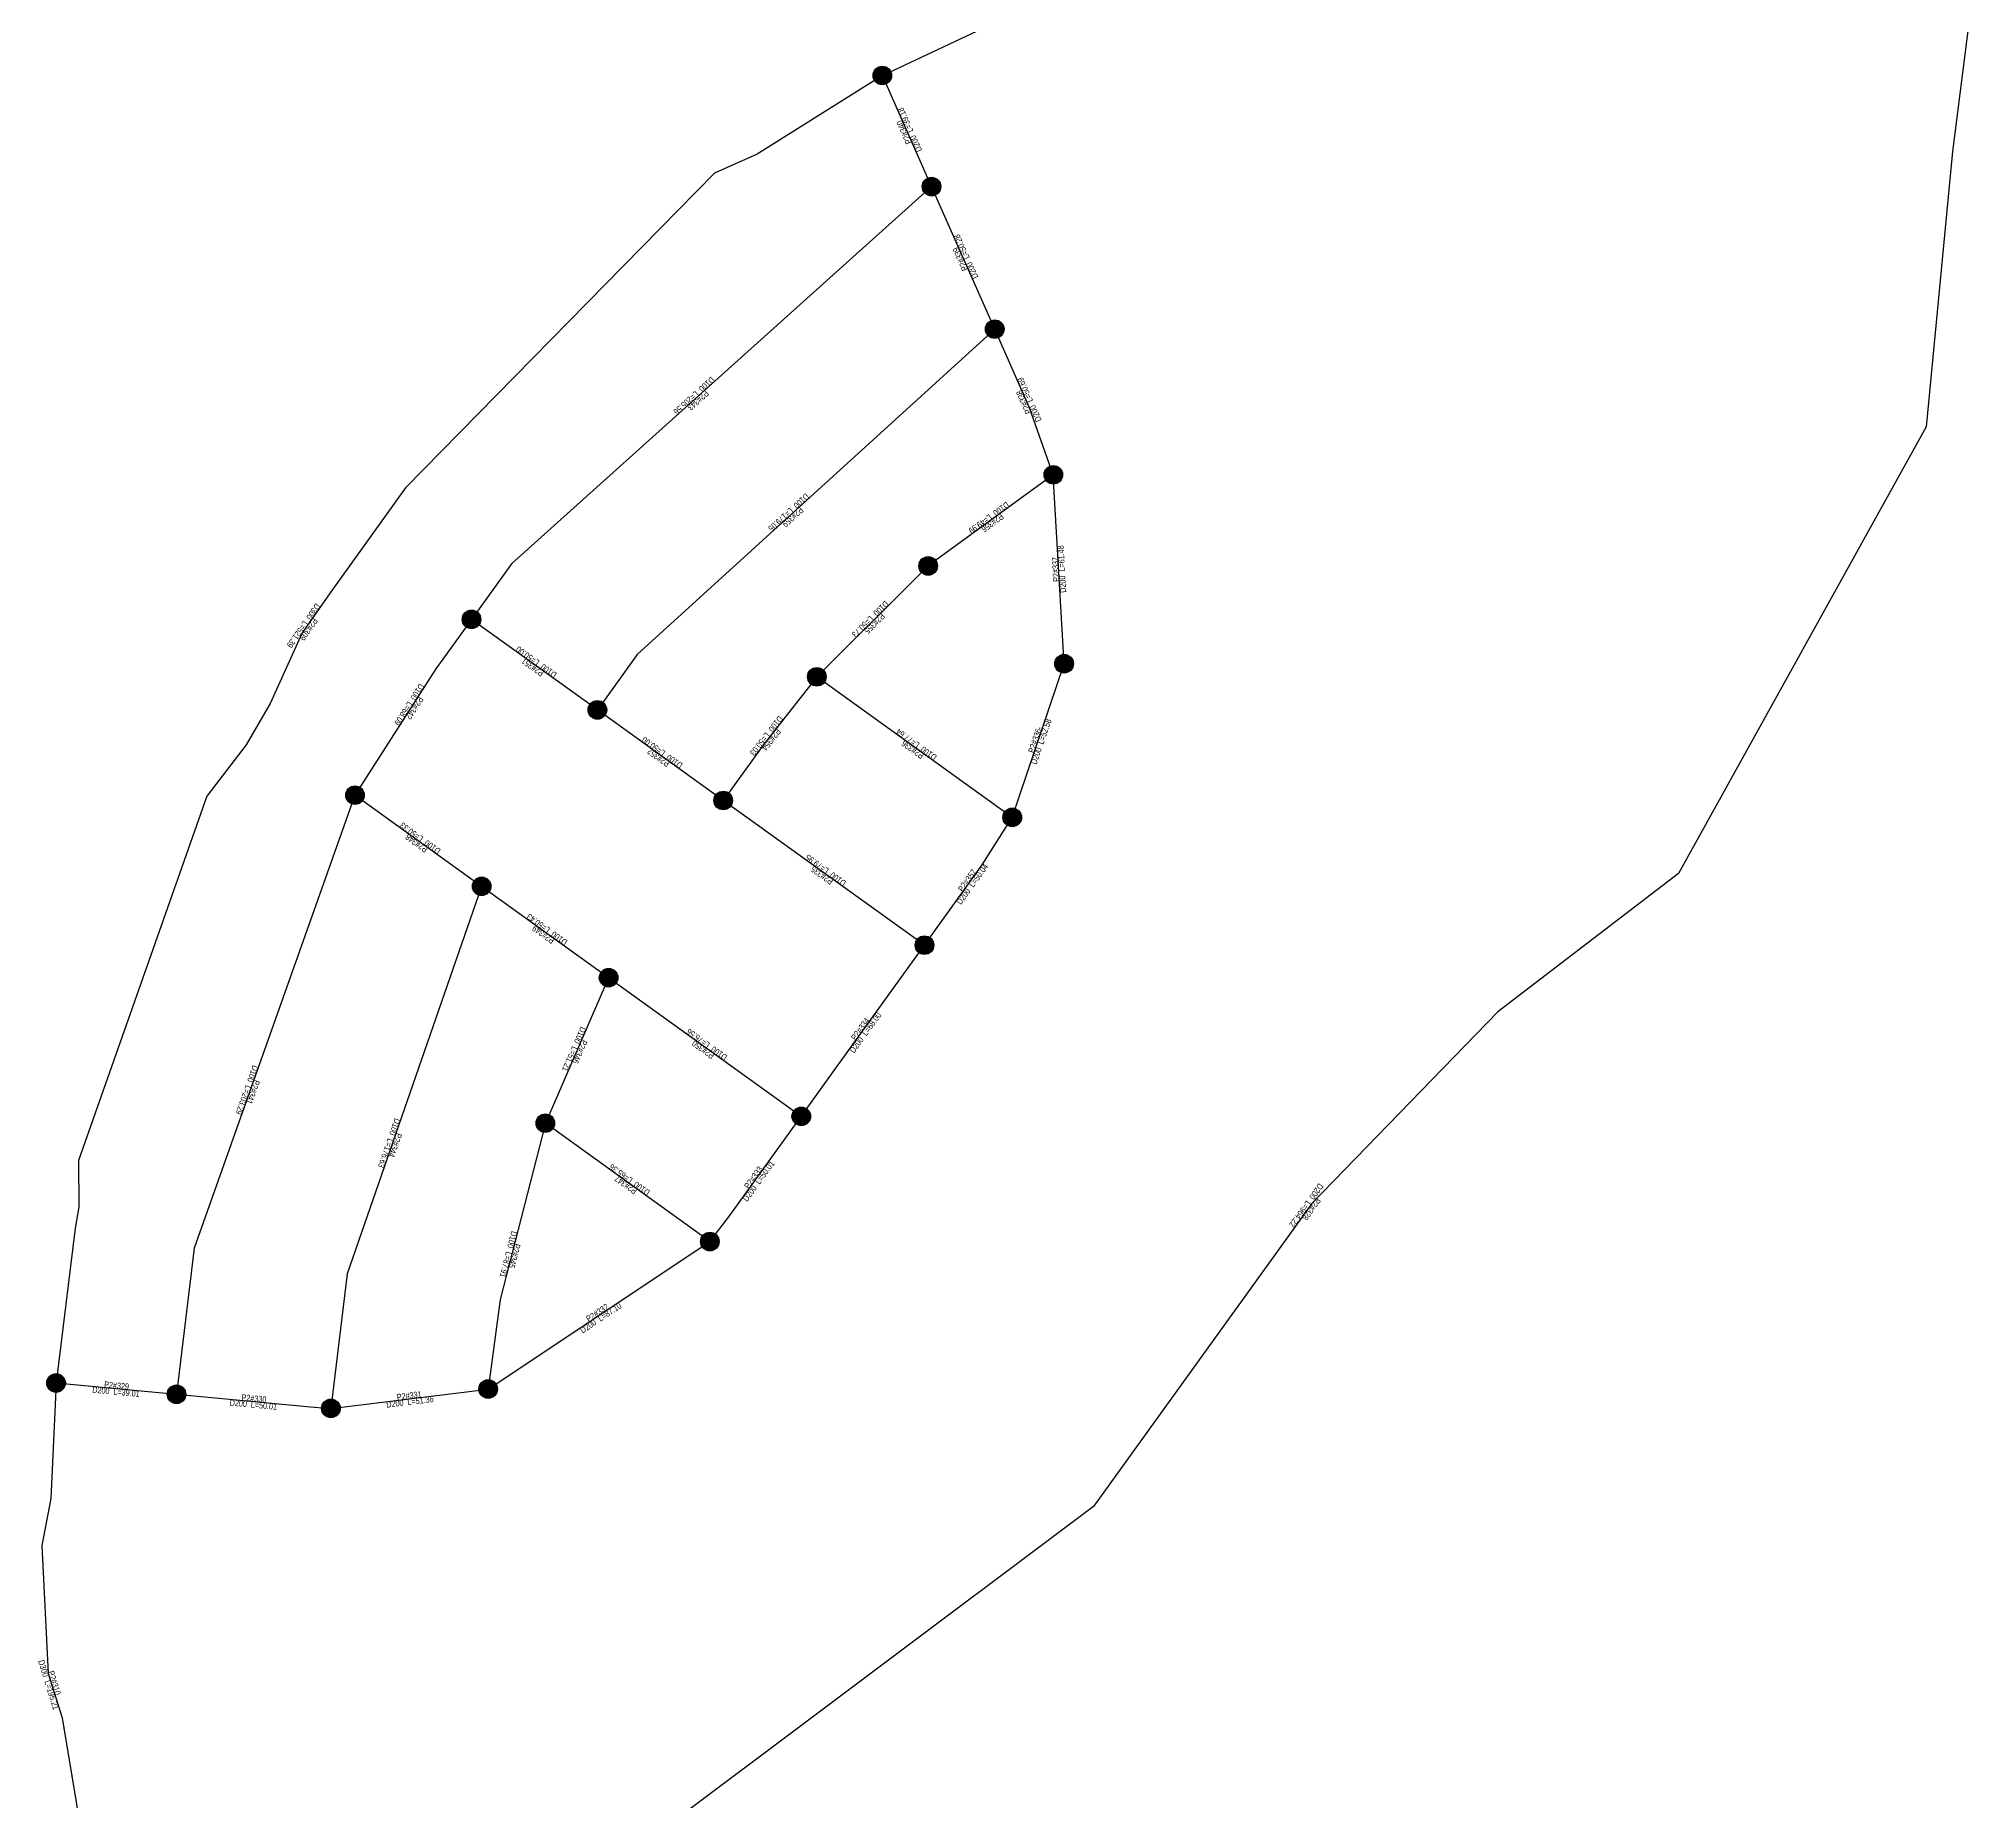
# Model space of a CAD drawing. Header units: metres. Extents: x 145472 to 149777, y 297313 to 301407.
# Drawn here: x 145701 to 146326, y 300405 to 300973 of the extents above; entities that cross this region are included whole.
import ezdxf
from ezdxf.enums import TextEntityAlignment as Align

# ---------------------------------------------------------------- set-up
doc = ezdxf.new("R2010")
doc.units = ezdxf.units.M
for name, color, linetype in [('EPANET2-JUNCTION', 7, 'Continuous'), ('EPANET2-PIPE', 3, 'Continuous'), ('EPANET2-PIPE_no', 7, 'Continuous')]:
    doc.layers.add(name, color=color, linetype=linetype)

# ---------------------------------------------------------------- blocks, each defined once
blk = doc.blocks.new('PIPE_BLOCK')
at = {"width": 0.8}
for tag, p in [('INFO', (0, -1)), ('ID', (0, 1))]:
    blk.add_attdef(tag, text='', height=2, dxfattribs=at).set_placement(p, align=Align.MIDDLE_CENTER)
blk = doc.blocks.new('JUNCTION_BLOCK')
h = blk.add_hatch(color=255)
edge = h.paths.add_edge_path()
edge.add_arc((0, 0), 3, 0, 360)
at = {"color": 5}
blk.add_circle((0, 0), 3, dxfattribs=at)
at = {"color": 5, "width": 0.7}
blk.add_attdef('ID', text='', height=3, dxfattribs=at).set_placement((0, 0), align=Align.MIDDLE_CENTER)

msp = doc.modelspace()

# ---------------------------------------------------------------- linework, layer by layer
at = {"layer": 'EPANET2-PIPE'}
for points in [[(145973.21, 300961.11), (146029.02, 300987.51), (146041.71, 300995.5), (146070.13, 301003.1), (146259.74, 301017.59), (146273.84, 301012.51), (146303.29, 301006.76), (146326.31, 300999.31)], [(146326.31, 300999.31), (146318.29, 300936.57), (146309.87, 300847.85), (146229.94, 300703.69), (146171.69, 300659.14), (146111.67, 300597.34), (146041.28, 300499.53), (145890.62, 300386.53), (145854.94, 300376.24), (145724.42, 300346.79)], [(145973.21, 300961.11), (145932.79, 300935.79), (145919.1, 300929.59), (145819.48, 300828.1), (145795.14, 300794.27), (145786.13, 300781.32), (145775.82, 300758.58), (145768.04, 300745.21), (145755.36, 300728.67), (145713.96, 300611.13), (145714.04, 300596.11), (145712.86, 300589.37), (145712.86, 300589.34), (145706.74, 300539.42)], [(145989.08, 300925.29), (145973.21, 300961.11)], [(145989.08, 300925.29), (145853.58, 300803.57), (145840.73, 300785.71)], [(146009.45, 300879.32), (145989.08, 300925.29)], [(146009.45, 300879.32), (145894.16, 300774.37), (145881.31, 300756.51)], [(146028.35, 300832.34), (146020.71, 300853.92), (146009.45, 300879.32)], [(146028.35, 300832.34), (145987.98, 300802.95)], [(146031.83, 300771.39), (146028.35, 300832.34)], [(145987.98, 300802.95), (145952.08, 300767.19)], [(145840.73, 300785.71), (145829.23, 300769.74), (145803.14, 300728.99)], [(145881.31, 300756.51), (145840.73, 300785.71)], [(146015.1, 300721.84), (146031.83, 300771.39)], [(145952.08, 300767.19), (145934.74, 300745.16), (145921.89, 300727.3)], [(146015.1, 300721.84), (145952.08, 300767.19)], [(145921.89, 300727.3), (145881.31, 300756.51)], [(145803.14, 300728.99), (145751.32, 300582.91), (145751.32, 300582.88), (145745.57, 300535.77)], [(145843.99, 300699.59), (145803.14, 300728.99)], [(145986.79, 300680.61), (145921.89, 300727.3)], [(145986.79, 300680.61), (146005.43, 300706.52), (146015.1, 300721.84)], [(145843.99, 300699.59), (145800.63, 300574.62), (145800.63, 300574.6), (145795.37, 300531.22)], [(145884.93, 300670.13), (145843.99, 300699.59)], [(145947.07, 300625.41), (145956.86, 300639.01), (145956.86, 300639.01), (145986.79, 300680.61)], [(145884.93, 300670.13), (145864.53, 300623.2)], [(145947.07, 300625.41), (145884.93, 300670.13)], [(145917.59, 300585.03), (145923.75, 300593.01), (145947.07, 300625.41)], [(145864.53, 300623.2), (145849.94, 300566.34), (145849.94, 300566.32), (145846.1, 300537.46)], [(145917.59, 300585.03), (145864.53, 300623.2)], [(145846.1, 300537.46), (145917.59, 300585.03)], [(145706.74, 300539.42), (145705.08, 300502.18), (145702.11, 300486.98), (145704.24, 300445.74), (145708.71, 300431.42), (145717.91, 300375.74), (145724.42, 300346.79)], [(145706.74, 300539.42), (145745.57, 300535.77)], [(145795.37, 300531.22), (145846.1, 300537.46)], [(145745.57, 300535.77), (145788.84, 300531.69), (145795.37, 300531.22)]]:
    msp.add_lwpolyline(points, dxfattribs=at)

# ---------------------------------------------------------------- block references
at = {"layer": 'EPANET2-JUNCTION'}
ref = msp.add_blockref('JUNCTION_BLOCK', (145973.21, 300961.11), dxfattribs=at)
ref.add_attrib('ID', 'B307', dxfattribs={"layer": '0', "color": 5, "height": 3, "width": 0.55}).set_placement((145973.21, 300961.11), align=Align.MIDDLE_CENTER)
ref = msp.add_blockref('JUNCTION_BLOCK', (145989.08, 300925.29), dxfattribs=at)
ref.add_attrib('ID', 'B329', dxfattribs={"layer": '0', "color": 5, "height": 3, "width": 0.55}).set_placement((145989.08, 300925.29), align=Align.MIDDLE_CENTER)
ref = msp.add_blockref('JUNCTION_BLOCK', (146009.45, 300879.32), dxfattribs=at)
ref.add_attrib('ID', 'B328', dxfattribs={"layer": '0', "color": 5, "height": 3, "width": 0.55}).set_placement((146009.45, 300879.32), align=Align.MIDDLE_CENTER)
ref = msp.add_blockref('JUNCTION_BLOCK', (146028.35, 300832.34), dxfattribs=at)
ref.add_attrib('ID', 'B327', dxfattribs={"layer": '0', "color": 5, "height": 3, "width": 0.55}).set_placement((146028.35, 300832.34), align=Align.MIDDLE_CENTER)
ref = msp.add_blockref('JUNCTION_BLOCK', (145987.98, 300802.95), dxfattribs=at)
ref.add_attrib('ID', 'B338', dxfattribs={"layer": '0', "color": 5, "height": 3, "width": 0.55}).set_placement((145987.98, 300802.95), align=Align.MIDDLE_CENTER)
ref = msp.add_blockref('JUNCTION_BLOCK', (145840.73, 300785.71), dxfattribs=at)
ref.add_attrib('ID', 'B336', dxfattribs={"layer": '0', "color": 5, "height": 3, "width": 0.55}).set_placement((145840.73, 300785.71), align=Align.MIDDLE_CENTER)
ref = msp.add_blockref('JUNCTION_BLOCK', (146031.83, 300771.39), dxfattribs=at)
ref.add_attrib('ID', 'B326', dxfattribs={"layer": '0', "color": 5, "height": 3, "width": 0.55}).set_placement((146031.83, 300771.39), align=Align.MIDDLE_CENTER)
ref = msp.add_blockref('JUNCTION_BLOCK', (145952.08, 300767.19), dxfattribs=at)
ref.add_attrib('ID', 'B337', dxfattribs={"layer": '0', "color": 5, "height": 3, "width": 0.55}).set_placement((145952.08, 300767.19), align=Align.MIDDLE_CENTER)
ref = msp.add_blockref('JUNCTION_BLOCK', (145881.31, 300756.51), dxfattribs=at)
ref.add_attrib('ID', 'B335', dxfattribs={"layer": '0', "color": 5, "height": 3, "width": 0.55}).set_placement((145881.31, 300756.51), align=Align.MIDDLE_CENTER)
ref = msp.add_blockref('JUNCTION_BLOCK', (145803.14, 300728.99), dxfattribs=at)
ref.add_attrib('ID', 'B333', dxfattribs={"layer": '0', "color": 5, "height": 3, "width": 0.55}).set_placement((145803.14, 300728.99), align=Align.MIDDLE_CENTER)
ref = msp.add_blockref('JUNCTION_BLOCK', (145921.89, 300727.3), dxfattribs=at)
ref.add_attrib('ID', 'B334', dxfattribs={"layer": '0', "color": 5, "height": 3, "width": 0.55}).set_placement((145921.89, 300727.3), align=Align.MIDDLE_CENTER)
ref = msp.add_blockref('JUNCTION_BLOCK', (146015.1, 300721.84), dxfattribs=at)
ref.add_attrib('ID', 'B325', dxfattribs={"layer": '0', "color": 5, "height": 3, "width": 0.55}).set_placement((146015.1, 300721.84), align=Align.MIDDLE_CENTER)
ref = msp.add_blockref('JUNCTION_BLOCK', (145843.99, 300699.59), dxfattribs=at)
ref.add_attrib('ID', 'B332', dxfattribs={"layer": '0', "color": 5, "height": 3, "width": 0.55}).set_placement((145843.99, 300699.59), align=Align.MIDDLE_CENTER)
ref = msp.add_blockref('JUNCTION_BLOCK', (145986.79, 300680.61), dxfattribs=at)
ref.add_attrib('ID', 'B324', dxfattribs={"layer": '0', "color": 5, "height": 3, "width": 0.55}).set_placement((145986.79, 300680.61), align=Align.MIDDLE_CENTER)
ref = msp.add_blockref('JUNCTION_BLOCK', (145884.93, 300670.13), dxfattribs=at)
ref.add_attrib('ID', 'B331', dxfattribs={"layer": '0', "color": 5, "height": 3, "width": 0.55}).set_placement((145884.93, 300670.13), align=Align.MIDDLE_CENTER)
ref = msp.add_blockref('JUNCTION_BLOCK', (145864.53, 300623.2), dxfattribs=at)
ref.add_attrib('ID', 'B330', dxfattribs={"layer": '0', "color": 5, "height": 3, "width": 0.55}).set_placement((145864.53, 300623.2), align=Align.MIDDLE_CENTER)
ref = msp.add_blockref('JUNCTION_BLOCK', (145947.07, 300625.41), dxfattribs=at)
ref.add_attrib('ID', 'B323', dxfattribs={"layer": '0', "color": 5, "height": 3, "width": 0.55}).set_placement((145947.07, 300625.41), align=Align.MIDDLE_CENTER)
ref = msp.add_blockref('JUNCTION_BLOCK', (145917.59, 300585.03), dxfattribs=at)
ref.add_attrib('ID', 'B322', dxfattribs={"layer": '0', "color": 5, "height": 3, "width": 0.55}).set_placement((145917.59, 300585.03), align=Align.MIDDLE_CENTER)
ref = msp.add_blockref('JUNCTION_BLOCK', (145706.74, 300539.42), dxfattribs=at)
ref.add_attrib('ID', 'B308', dxfattribs={"layer": '0', "color": 5, "height": 3, "width": 0.55}).set_placement((145706.74, 300539.42), align=Align.MIDDLE_CENTER)
ref = msp.add_blockref('JUNCTION_BLOCK', (145745.57, 300535.77), dxfattribs=at)
ref.add_attrib('ID', 'B319', dxfattribs={"layer": '0', "color": 5, "height": 3, "width": 0.55}).set_placement((145745.57, 300535.77), align=Align.MIDDLE_CENTER)
ref = msp.add_blockref('JUNCTION_BLOCK', (145846.1, 300537.46), dxfattribs=at)
ref.add_attrib('ID', 'B321', dxfattribs={"layer": '0', "color": 5, "height": 3, "width": 0.55}).set_placement((145846.1, 300537.46), align=Align.MIDDLE_CENTER)
ref = msp.add_blockref('JUNCTION_BLOCK', (145795.37, 300531.22), dxfattribs=at)
ref.add_attrib('ID', 'B320', dxfattribs={"layer": '0', "color": 5, "height": 3, "width": 0.55}).set_placement((145795.37, 300531.22), align=Align.MIDDLE_CENTER)
at = {"layer": 'EPANET2-PIPE_no'}
for p, rotation, values in [((145981.14, 300943.2), 113.90209942045999, {'ID': 'P2#340', 'INFO': 'D200  L=39.18'}), ((145999.27, 300902.3), 113.90209942037092, {'ID': 'P2#339', 'INFO': 'D200  L=50.28'}), ((145913.15, 300857.08), 221.9318193109264, {'ID': 'P2#343', 'INFO': 'D100  L=205.56'}), ((146019.72, 300856.16), 113.90209942026269, {'ID': 'P2#338', 'INFO': 'D200  L=50.69'}), ((145943.67, 300819.44), 222.3118263654306, {'ID': 'P2#359', 'INFO': 'D100  L=179.05'}), ((146008.16, 300817.65), 216.05397121619848, {'ID': 'P2#356', 'INFO': 'D100  L=49.99'}), ((146030.09, 300801.87), 93.27062453717299, {'ID': 'P2#337', 'INFO': 'D200  L=61.48'}), ((145787.36, 300783.08), 235.1868093233855, {'ID': 'P2#309', 'INFO': 'D300  L=521.39'}), ((145970.03, 300785.07), 224.8909243687663, {'ID': 'P2#355', 'INFO': 'D100  L=50.73'}), ((145861.02, 300771.11), 144.26146911417626, {'ID': 'P2#351', 'INFO': 'D100  L=50.00'}), ((145821.49, 300757.65), 237.36808171122118, {'ID': 'P2#342', 'INFO': 'D100  L=68.09'}), ((145936.61, 300747.53), 231.80166085109482, {'ID': 'P2#354', 'INFO': 'D100  L=50.03'}), ((145983.59, 300744.51), 144.26146911432227, {'ID': 'P2#336', 'INFO': 'D100  L=77.64'}), ((146023.47, 300746.61), 71.33982985906167, {'ID': 'P2#336-', 'INFO': 'D200  L=52.58'}), ((145901.6, 300741.91), 144.26146911447074, {'ID': 'P2#352', 'INFO': 'D100  L=50.00'}), ((145823.56, 300714.29), 144.2614691143138, {'ID': 'P2#348', 'INFO': 'D100  L=50.33'}), ((145954.34, 300703.96), 144.26146911417703, {'ID': 'P2#335', 'INFO': 'D100  L=79.95'}), ((146001.4, 300700.91), 54.26146911368597, {'ID': 'P2#357', 'INFO': 'D200  L=50.04'}), ((145864.46, 300684.86), 144.26146911430973, {'ID': 'P2#349', 'INFO': 'D100  L=50.43'}), ((145966.93, 300653.01), 54.26146911374065, {'ID': 'P2#334', 'INFO': 'D200  L=68.00'}), ((145874.73, 300646.67), 246.51236182536655, {'ID': 'P2#346', 'INFO': 'D100  L=51.21'}), ((145916, 300647.77), 144.2614691142887, {'ID': 'P2#350', 'INFO': 'D100  L=76.56'}), ((145769.29, 300633.57), 250.47013965886995, {'ID': 'P2#341', 'INFO': 'D100  L=203.29'}), ((145815.15, 300616.45), 250.8637437064899, {'ID': 'P2#344', 'INFO': 'D100  L=176.63'}), ((145891.06, 300604.12), 144.26146911431277, {'ID': 'P2#347', 'INFO': 'D100  L=65.36'}), ((145932.47, 300605.12), 54.261469114296354, {'ID': 'P2#333', 'INFO': 'D200  L=50.01'}), ((146110.77, 300596.09), 234.26146911432357, {'ID': 'P2#328', 'INFO': 'D200  L=964.22'}), ((145853.62, 300580.66), 255.60601284239087, {'ID': 'P2#345', 'INFO': 'D100  L=87.91'}), ((145881.84, 300561.25), 33.635796449286595, {'ID': 'P2#332', 'INFO': 'D200  L=87.10'}), ((145726.16, 300537.6), 354.6208388076342, {'ID': 'P2#329', 'INFO': 'D200  L=39.01'}), ((145820.73, 300534.34), 7.013744708327001, {'ID': 'P2#331', 'INFO': 'D200  L=51.36'}), ((145770.47, 300533.42), 354.6208388077244, {'ID': 'P2#330', 'INFO': 'D200  L=50.01'}), ((145705.29, 300442.38), 287.31459331432137, {'ID': 'P2#310', 'INFO': 'D300  L=195.21'})]:
    msp.add_blockref('PIPE_BLOCK', p, dxfattribs=dict(at, rotation=rotation)).add_auto_attribs(values)

doc.saveas('drawing.dxf')
